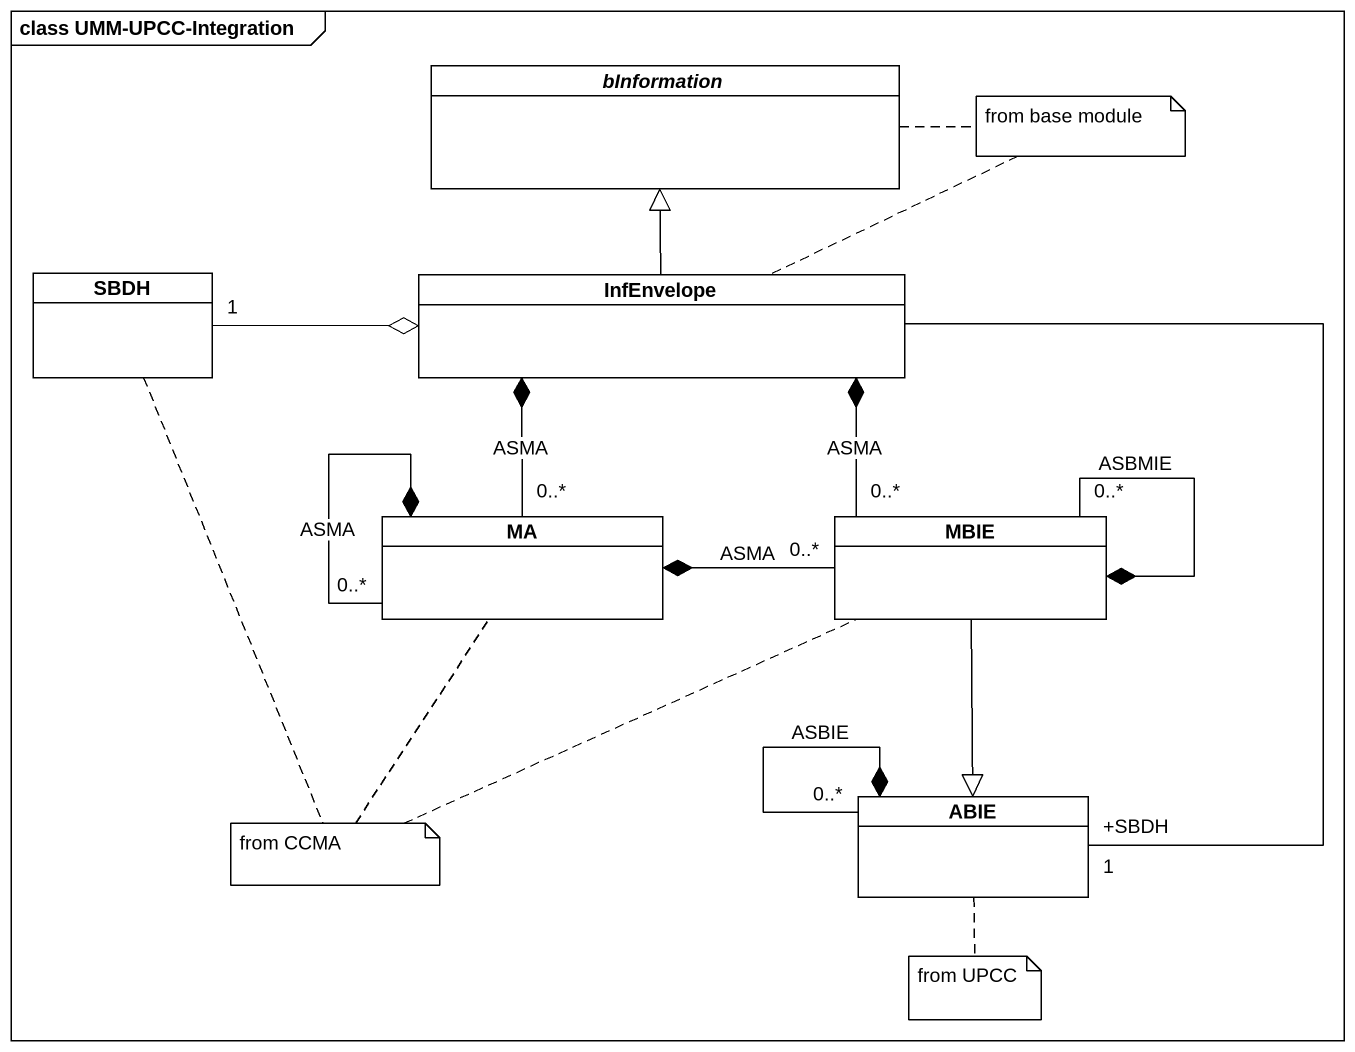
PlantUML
@startuml
mainframe class UMM-UPCC-Integration
hide circle
hide empty members
abstract class bInformation
class SBDH
class InfEnvelope
class MA
class MBIE
class ABIE
InfEnvelope -up-|> bInformation
InfEnvelope o-left- "1" SBDH
InfEnvelope -- "+SBDH\n1" ABIE
MA "0..*" -up-* InfEnvelope : ASMA
MA *-- "0..*" MA : ASMA
MBIE "0..*" -up-* InfEnvelope : ASMA
MBIE "0..*" -left-* MA : ASMA
MBIE *-- "0..*" MBIE : ASBMIE
MBIE --|> ABIE
ABIE *-- "0..*" ABIE : ASBIE
note as N1
  from base module
end note
N1 .. bInformation
N1 .. InfEnvelope
note as N2
  from CCMA
end note
N2 .. SBDH
N2 .. MA
N2 .. MBIE
note bottom of ABIE : from UPCC
@enduml
